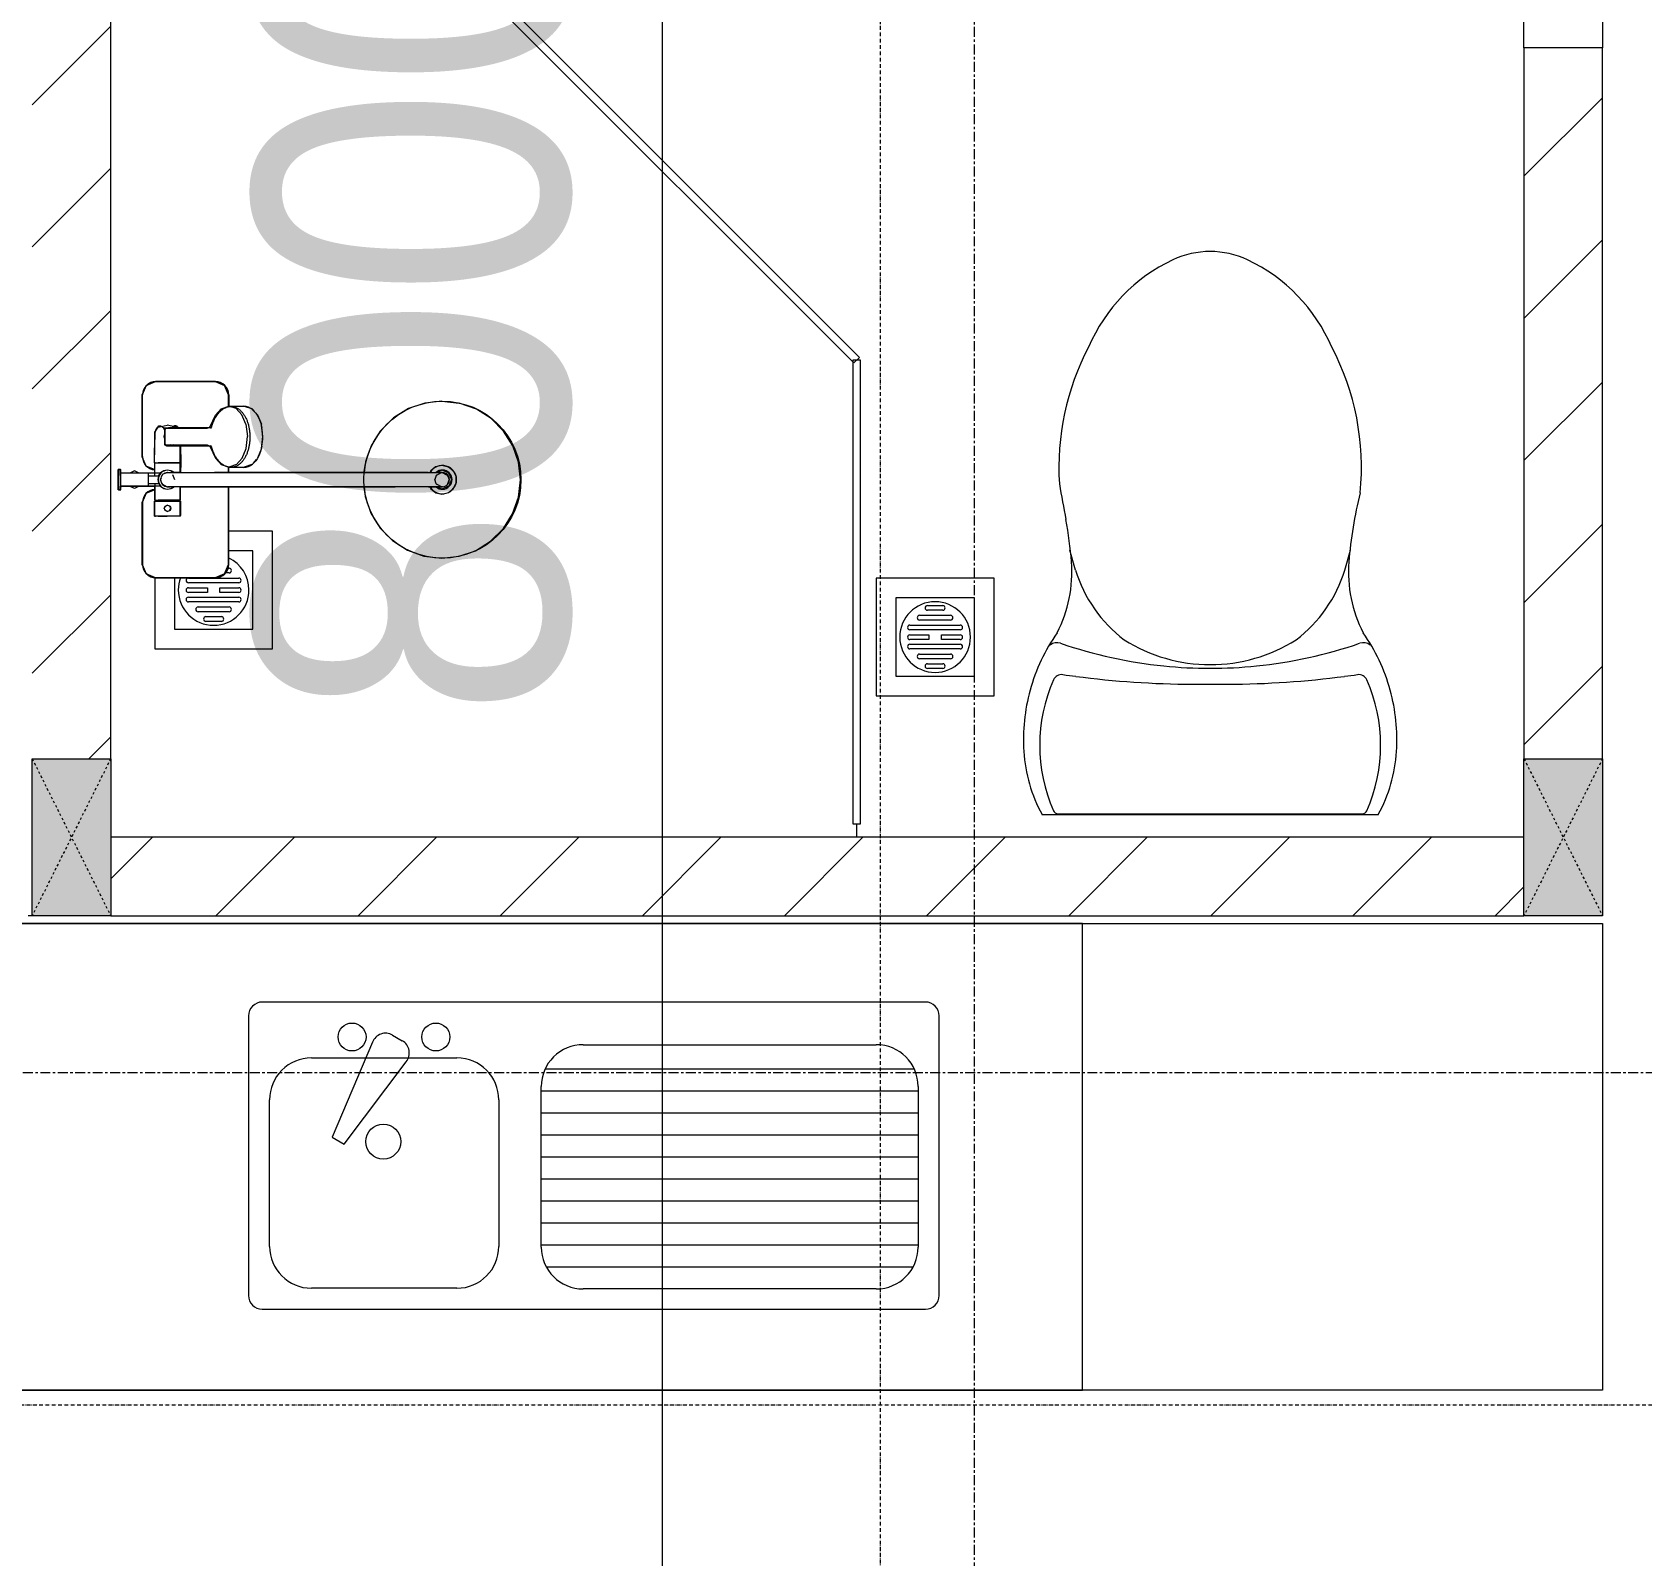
# Model space of a CAD drawing. Header units: millimetres. Extents: x 1591 to 239055, y -15958 to 83255.
# Drawn here: x 216732 to 218782, y 72422 to 74362 of the extents above; entities that cross this region are included whole.
import ezdxf

# ---------------------------------------------------------------- set-up
doc = ezdxf.new("R2010")
doc.units = ezdxf.units.MM
for name, pattern in [('Dash', [6, 3, -3]), ('Dash Dot 3_16_', [7.9375, 4.7625, -1.5875, 0, -1.5875]), ('Grid Line', [22.225, 12.7, -3.175, 3.175, -3.175])]:
    doc.linetypes.add(name, pattern=pattern)
for name, color, linetype, lineweight in [('0-1', 250, 'Continuous', 5), ('A-ANNO-DIMS', 211, 'Continuous', 9), ('A-ANNO-DIMS-160', 211, 'Continuous', 9), ('A-DETL-GENF-1', 9, 'Continuous', 9), ('A-DOOR-1', 254, 'Continuous', 9), ('A-DOOR-2', 9, 'Continuous', 9), ('A-FLOR-2', 9, 'Continuous', 9), ('A-GLAZ-CURT-1', 254, 'Continuous', 9), ('A-GLAZ-CURT-2', 9, 'Continuous', 9), ('A-WALL-1', 253, 'Continuous', 18), ('A-WALL-PATT-1', 10, 'Continuous', 9), ('G-ANNO-SYMB-1', 111, 'Dash Dot 3_16_', 18), ('I-FURN', 30, 'Continuous', 9), ('I-FURN-1', 254, 'Continuous', 9), ('M-EQPM-1', 254, 'Continuous', 9), ('P-SANR-FIXT', 6, 'Continuous', 9), ('P-SANR-FIXT-1', 254, 'Continuous', 9), ('S-COLS', 52, 'Continuous', 9), ('S-COLS-3', 254, 'Continuous', 9), ('S-COLS-4', 253, 'Continuous', 18), ('S-COLS-HDLN-1', 9, 'Dash', 9), ('S-GRID-1', 1, 'Grid Line', 9)]:
    doc.layers.add(name, color=color, linetype=linetype, lineweight=lineweight)
doc.styles.add('UTM Avo', font='UTM Avo.ttf', dxfattribs={"width": 0.9, "height": 400})
doc.dimstyles.new('1_Dim_chi_tiet_2_5', dxfattribs={"dimscale": 304.8, "dimtxt": 399.720379, "dimasz": 0.629921, "dimexe": 0.524934, "dimexo": 0.0625, "dimgap": 0.052493, "dimtad": 1, "dimdec": 0, "dimrnd": 5, "dimzin": 0, "dimdsep": 46, "dimtxsty": 'UTM Avo', "dimblk1": 'OBLIQUE', "dimblk2": 'OBLIQUE', "dimsah": 1, "dimcen": 0.09, "dimdle": 0.524934, "dimazin": 0, "dimtfac": 1, "dimtdec": 4, "dimtix": 1, "dimtmove": 0, "dimatfit": 3, "dimfxl": 1.049869, "dimfxlon": 1, "dimtvp": 1, "dimtolj": 1, "dimtzin": 0, "dimarcsym": 2})
pattern_1 = [(45, (0, 0), (-90.50967, 90.50967), [])]

# ---------------------------------------------------------------- blocks, each defined once
blk = doc.blocks.new('DOOR_CW_01 CANH MO-PANEL KINH - DIG_02-800x2200-CỬA NHÔM KÍNH-V25-TKCS_MB TẦNG 6-8')
at = {"layer": 'A-DETL-GENF-1'}
for p, q in [((-347, -182), (-347, -62)), ((-347, -62), (-307, -62)), ((-307, -62), (-307, -182)), ((-307, -182), (-347, -182)), ((-341, -196), (-341, -182)), ((-341, -182), (-313, -182)), ((-313, -182), (-313, -196)), ((-347, -196), (-341, -196)), ((-347, -638), (-347, -196)), ((-307, -196), (-313, -196)), ((-307, -196), (-307, -638)), ((-383.9, -611.2), (-377.3, -615.8)), ((-270.1, -611.2), (-276.7, -615.8)), ((-392, -637), (-392, -716.5)), ((-384, -699.5), (-384, -637)), ((-347, -638), (-341, -638)), ((-307, -652), (-347, -652)), ((-347, -652), (-347, -772)), ((-341, -652), (-341, -638)), ((-313, -652), (-341, -652)), ((-307, -638), (-313, -638)), ((-313, -638), (-313, -652)), ((-307, -772), (-307, -652)), ((-270, -699.5), (-270, -637)), ((-262, -637), (-262, -716.5)), ((-349, -692.2), (-349, -731.8)), ((-347, -692.2), (-349, -692.2)), ((-347, -692.2), (-347, -731.8)), ((-307, -692.2), (-307, -731.8)), ((-307, -692.2), (-305, -692.2)), ((-305, -692.2), (-305, -731.8)), ((-349, -703.5), (-380, -703.5)), ((-305, -703.5), (-274, -703.5)), ((-349, -720.5), (-388, -720.5)), ((-349, -731.8), (-347, -731.8)), ((-305, -731.8), (-307, -731.8)), ((-305, -720.5), (-266, -720.5)), ((-347, -772), (-307, -772))]:
    blk.add_line(p, q, dxfattribs=at)
blk.add_circle((-357, -60), 10, dxfattribs=at)
for centre, radius, start, end in [((-357, -60), 714, 268, 0), ((-347, -637), 45, 145, 180), ((-307, -637), 45, 360, 35), ((-347, -637), 37, 145, 180), ((-307, -637), 37, 0, 35), ((-388, -716.5), 4, 180, 270), ((-380, -699.5), 4, 180, 270), ((-274, -699.5), 4, 270, 0), ((-266, -716.5), 4, 270, 0)]:
    blk.add_arc(centre, radius, start, end, dxfattribs=at)
at = {"layer": 'A-DOOR-2'}
for p, q in [((-400, -50), (-400, 50)), ((-400, 50), (-350, 50)), ((-350, 50), (-350, 0)), ((350, 0), (350, 50)), ((350, 50), (400, 50)), ((400, 50), (400, -50)), ((-360, 0), (-360, -50)), ((-350, 0), (-360, 0)), ((360, 0), (350, 0)), ((360, -50), (360, 0)), ((-360, -50), (-400, -50)), ((-357, -50), (-332, -50)), ((400, -50), (360, -50))]:
    blk.add_line(p, q, dxfattribs=at)
blk = doc.blocks.new('TOILET - TOILET-348229-TKCS_MB TẦNG 6-8')
at = {"layer": 'P-SANR-FIXT-1'}
for p, q in [((214.2, -19.1), (-214.2, -19.1)), ((194, -19.9), (-194, -19.9)), ((-171.7, -330.3), (-178.6, -355.5)), ((171.7, -330.3), (178.6, -355.5))]:
    blk.add_line(p, q, dxfattribs=at)
for centre, radius, start, end in [((-46.1, -111.1), 191.6, 151.2809, 176.4513), ((-193.7, -26.4), 6.48, 92.3168, 156.2862), ((193.7, -26.4), 6.48, 23.7138, 87.6832), ((46.1, -111.1), 191.6, 3.5487, 28.7191), ((-9.8, -107.2), 207.3, 156.2862, 203.7138), ((9.8, -107.2), 207.3, 336.2862, 23.7138), ((1.9, -114.1), 239.7, 176.4513, 195.2961), ((-1.9, -114.1), 239.7, 344.7039, 3.5487), ((-4, -115.7), 233.6, 195.2961, 215.2147), ((4, -115.7), 233.6, 324.7853, 344.7039), ((-189.1, -185.5), 11.7, 205.4105, 277.5788), ((178.9, -2951.3), 2778.4, 97.2351, 97.5788), ((-14.3, -1400.4), 1215.6, 90.3974, 97.407), ((0, -3462.8), 3278, 89.6026, 90.3974), ((14.3, -1400.4), 1215.6, 82.593, 89.6026), ((-178.9, -2951.3), 2778.4, 82.4212, 82.7649), ((189.1, -185.5), 11.7, 262.4212, 334.5895), ((0.6, -792.1), 586.9, 95.8322, 108.9927), ((0, -416), 206.1, 90, 122.0732), ((0, -786.7), 581.5, 84.1678, 95.8322), ((0, -416), 206.1, 57.9268, 90), ((-0.6, -792.1), 586.9, 71.0073, 84.1678), ((-195, -224.1), 13.8, 230.6724, 288.9927), ((-0.4, -384), 179.5, 127.4036, 162.5964), ((0.4, -384), 179.5, 17.4036, 52.5964), ((195, -224.1), 13.8, 251.0073, 309.3276), ((-343.5, -327.4), 167.3, 355.4559, 27.38), ((343.5, -327.4), 167.3, 152.62, 184.5441), ((-719.2, -297.5), 544.3, 346.0536, 355.4559), ((719.2, -297.5), 544.3, 184.5441, 190.2879), ((-1948.3, -805.1), 2171.2, 9.681, 10.8949), ((137.1, -461.2), 329.8, 174.3487, 207.6878), ((-137.1, -461.2), 329.8, 332.3122, 3.6835), ((45.1, -528.6), 217.6, 203.2216, 244.7718), ((-45.1, -528.6), 217.6, 295.2282, 336.7784), ((0, -624.4), 111.7, 244.7718, 295.2282)]:
    blk.add_arc(centre, radius, start, end, dxfattribs=at)
blk = doc.blocks.new('HE BEP A1 - HE BEP A 2-901225-TKCS_MB TẦNG 6-8')
at = {"layer": 'I-FURN'}
for p, q in [((0, 0), (662.4, 0)), ((0, -594.4), (0, 0)), ((662.4, 0), (662.4, -594.4)), ((662.4, 0), (662.4, -594.4)), ((3700, 0), (662.4, 0)), ((844.9, -120.7), (844.9, -476.9)), ((1706.9, -103.2), (862.4, -103.2)), ((1724.4, -476.9), (1724.4, -120.7)), ((924.9, -128.9), (1298.3, -128.9)), ((1459, -129.9), (1644.4, -129.9)), ((877.9, -156.9), (1345.2, -156.9)), ((871.5, -386.8), (871.5, -182.3)), ((1351.6, -182.3), (1351.6, -386.8)), ((1405.6, -369.9), (1405.6, -183.2)), ((1697.8, -183.2), (1697.8, -369.9)), ((871.5, -184.9), (1351.6, -184.9)), ((871.5, -212.9), (1351.6, -212.9)), ((871.5, -240.9), (1351.6, -240.9)), ((871.5, -268.9), (1351.6, -268.9)), ((871.5, -296.9), (1351.6, -296.9)), ((871.5, -324.9), (1351.6, -324.9)), ((1602.7, -313.4), (1523.8, -418.4)), ((1566.6, -443.1), (1618.1, -322.3)), ((1618.1, -322.3), (1602.7, -313.4)), ((871.5, -352.9), (1351.6, -352.9)), ((871.5, -380.9), (1351.6, -380.9)), ((876.4, -408.9), (1346.8, -408.9)), ((1644.4, -423.2), (1459, -423.2)), ((1298.3, -440.1), (924.9, -440.1)), ((1541.1, -452.3), (1528.6, -445.1)), ((862.4, -494.4), (1706.9, -494.4)), ((662.4, -594.4), (0, -594.4)), ((662.4, -594.4), (3700, -594.4))]:
    blk.add_line(p, q, dxfattribs=at)
for centre, radius in [((1552.8, -316.6), 22.2), ((1485.9, -449.9), 17.8), ((1592.6, -449.9), 17.8)]:
    blk.add_circle(centre, radius, dxfattribs=at)
for centre, radius, start, end in [((862.4, -120.7), 17.5, 90, 180), ((1706.9, -120.7), 17.5, 0, 90), ((924.9, -182.3), 53.3, 90, 180), ((1298.3, -182.3), 53.3, 0, 90), ((1459, -183.2), 53.3, 90, 180), ((1644.4, -183.2), 53.3, 0, 90), ((924.9, -386.8), 53.3, 180, 270), ((1298.3, -386.8), 53.3, 270, 0), ((1459, -369.9), 53.3, 180, 270), ((1644.4, -369.9), 53.3, 270, 0), ((1537.5, -429.7), 17.8, 140.5382, 240.0479), ((1549.9, -436.9), 17.8, 240.0479, 339.4621), ((862.4, -476.9), 17.5, 180, 270), ((1706.9, -476.9), 17.5, 270, 0)]:
    blk.add_arc(centre, radius, start, end, dxfattribs=at)
at = {"layer": 'I-FURN-1'}
for p, q in [((0, 0), (3700, 0)), ((0, -594.4), (0, 0)), ((3700, -594.4), (0, -594.4))]:
    blk.add_line(p, q, dxfattribs=at)
blk = doc.blocks.new('93925000_0001 - 93925000_top_dwg_93925000_T-348115-TKCS_MB TẦNG 6-8')
at = {"layer": 'P-SANR-FIXT'}
for p, q in [((-29.3, -30.4), (-108, -30.4)), ((29.3, -30.4), (108, -30.4)), ((-125, -47.4), (-125, -123.4)), ((-46.3, -78.4), (-46.3, -46.7)), ((-27.2, -47.1), (-26.1, -47.1)), ((21.5, -45.9), (60.6, -46.7)), ((125, -47.4), (125, -123.4)), ((-27.2, -77.9), (-26.1, -77.9)), ((-9, -412.5), (-9, -62.5)), ((9, -62.5), (9, -412.5)), ((43, -78.7), (21.5, -79.2)), ((43, -64.7), (43, -117.7)), ((65.8, -117.7), (65.8, -64.7)), ((42.7, -117.9), (42.7, -117.9)), ((43.2, -117.6), (43.2, -117.5)), ((65.6, -117.5), (65.6, -117.6)), ((66.1, -117.9), (66.1, -117.9)), ((-108, -140.4), (-9, -140.4)), ((9, -140.4), (16.1, -140.4)), ((15.4, -159.1), (15.8, -143.3)), ((108, -140.4), (92.7, -140.4)), ((93, -143.3), (93.4, -159.1))]:
    blk.add_line(p, q, dxfattribs=at)
at = {"layer": 'P-SANR-FIXT', "flags": 128}
for points in [[(-45.8, -46.1), (-27.2, -46.1), (-27.2, -78.9), (-45.8, -78.9)], [(-26.1, -46), (-26.1, -78.9), (-9, -79)], [(21.5, -47.4), (21.5, -79.1), (9, -79)]]:
    blk.add_lwpolyline(points, dxfattribs=at)
at = {"layer": 'P-SANR-FIXT'}
for centre, radius in [((-36.5, -62.5), 3.95), ((0, -412.5), 100)]:
    blk.add_circle(centre, radius, dxfattribs=at)
for centre, radius, start, end in [((-108, -47.4), 17, 90, 180), ((-29.3, -47.4), 17, 4.7626, 90), ((29.3, -47.4), 17, 90, 175.2374), ((108, -47.4), 17, 360, 90), ((-45.8, -46.6), 0.5, 90, 180), ((0, -62.5), 12, 318.5904, 221.4096), ((0, -62.5), 9, 90, 180.0008), ((0, -62.5), 9, 360, 90), ((45.7, -61.8), 2.59, 155.1929, 175.7071), ((45.9, -61.8), 2.75, 130.8294, 155.1929), ((46.1, -62.1), 3.08, 110.5459, 130.8294), ((54.4, -334.8), 275.9, 88.2683, 91.7343), ((59.7, -57.1), 10.5, 38.6491, 85.492), ((-45.8, -78.4), 0.5, 180, 270), ((-11.1, -67.1), 76.9, 1.7693, 4.1075), ((65.2, -72.4), 3.46, 323.2522, 79.3541), ((50.6, -157.9), 40.5, 119.697, 121.1761), ((51, -158.7), 41.5, 117.0276, 119.7085), ((52.2, -161.1), 44.1, 113.3199, 117.0258), ((51.7, -159.9), 42.8, 109.7779, 113.2977), ((52.5, -162.2), 45.2, 106.1472, 109.7766), ((53.2, -164.5), 47.7, 103.9355, 106.1665), ((39.1, -108.2), 10.4, 284.3956, 285.5116), ((40.8, -114.2), 4.19, 285.5116, 289.9665), ((40.2, -112.5), 6, 289.9665, 292.7061), ((41.4, -115.3), 2.96, 292.7061, 296.5405), ((41.3, -115.1), 3.16, 296.9591, 300.8286), ((41.8, -115.8), 2.26, 300.8286, 305.287), ((42.1, -116.4), 1.64, 305.287, 309.9326), ((42.6, -116.9), 0.906, 309.9326, 315.24), ((66.5, -116.6), 1.39, 229.6335, 235.1234), ((66.3, -116.8), 1.08, 225.1702, 229.6335), ((67.3, -115.4), 2.79, 235.1234, 238.7439), ((67.2, -115.6), 2.6, 238.7439, 243.4573), ((67.8, -114.4), 3.89, 243.9189, 246.8313), ((68.1, -113.8), 4.52, 246.843, 250.4792), ((68.3, -113.2), 5.24, 250.478, 254.0406), ((68.5, -112.7), 5.75, 254.0357, 256.0561), ((55.4, -165.2), 48.4, 73.8659, 76.0481), ((56.2, -162.4), 45.5, 70.241, 73.86), ((57.4, -159.2), 42.1, 66.6693, 70.2637), ((56.5, -161.3), 44.3, 62.9815, 66.6728), ((58, -158.4), 41.1, 60.2783, 62.9855), ((57.7, -158.9), 41.7, 58.8444, 60.2824), ((-108, -123.4), 17, 180, 270), ((32.6, -143.6), 16.9, 172.414, 179.1297), ((33.7, -143.7), 17.9, 164.9525, 172.4168), ((35.2, -144.2), 19.5, 157.9614, 164.9563), ((37.1, -144.9), 21.6, 151.4775, 157.9654), ((39.3, -146.1), 24, 145.4892, 151.4815), ((41.5, -147.6), 26.8, 139.9517, 145.4927), ((43.6, -149.4), 29.5, 134.7867, 139.9744), ((46.2, -152), 33.2, 130.0223, 134.7808), ((47.7, -153.8), 35.5, 125.4414, 130.0144), ((49.9, -156.8), 39.2, 121.1773, 125.4365), ((59.2, -156.4), 38.7, 54.5377, 58.8482), ((60.9, -154), 35.8, 50.0034, 54.5405), ((62.8, -151.7), 32.8, 45.1921, 50.0042), ((65, -149.6), 29.8, 40.0487, 45.1896), ((87.6, -128.4), 1.5, 180, 187.5386), ((87.6, -128.4), 1.5, 258.6057, 270), ((67.2, -147.7), 26.8, 34.5125, 40.0422), ((69.4, -146.2), 24.2, 28.5363, 34.4919), ((73.8, -143.9), 19.2, 21.6374, 28.9183), ((71.2, -145), 22.1, 15.4436, 21.6374), ((76.8, -143.4), 16.2, 7.1859, 15.4436), ((73.9, -143.8), 19.1, 1.2699, 7.1859), ((108, -123.4), 17, 270, 360), ((32.7, -159), 17.3, 181.3198, 222.2619), ((76, -159), 17.4, 317.3098, 358.6393), ((54.2, -123), 60.6, 259.1395, 270.1494), ((54.2, -119.5), 64.1, 270.1494, 280.3637), ((0, -412.5), 18, 120.2491, 59.7509), ((0, -412.5), 12.2, 137.7946, 42.2054), ((0, -412.5), 9, 180, 0)]:
    blk.add_arc(centre, radius, start, end, dxfattribs=at)
for points, degree in [([(-12.9, 0), (-12.9, -1.5), (-12.9, -3)], 2), ([(12.9, 0), (0, 0), (-12.8, 0)], 2), ([(12.8, 0), (12.9, 0), (12.9, 0)], 2), ([(12.9, 0), (12.9, -1.5), (12.9, -3)], 2), ([(-12.9, -3), (0, -3), (12.8, -3)], 2), ([(-12.8, -3), (-12.9, -3), (-12.9, -3)], 2), ([(-8.5, -3.8), (-8.5, -20.9), (-8.5, -38)], 2), ([(8.5, -3.8), (8.5, -20.9), (8.5, -38)], 2), ([(-8.5, -38), (0, -38), (8.5, -38)], 2), ([(-5, -38), (-5, -44.8), (-5, -51.6)], 2), ([(5, -38), (5, -44.8), (5, -51.6)], 2), ([(-5, -46), (-15.5, -46), (-26.1, -46)], 2), ([(5, -46), (13.3, -46), (21.5, -46)], 2), ([(46.1, -59), (45.8, -59), (45.6, -59), (45.4, -59.1), (45.2, -59.1), (45, -59.2)], 5), ([(65.6, -61.6), (65.6, -60.8), (65.5, -60), (64.3, -59), (63.5, -59), (62.7, -59)], 5), ([(43.2, -61.6), (43.1, -62.2), (43.3, -62.8), (43, -63.5), (43, -64.1), (43, -64.7)], 5), ([(42.8, -182.5), (33, -180.6), (24.7, -176.4), (19.9, -170.7)], 3), ([(88.8, -170.8), (83.9, -176.5), (75.6, -180.7), (65.8, -182.5)], 3)]:
    blk.add_open_spline(points, degree=degree, dxfattribs=at)
for points, weights in [([(-9.3, -3), (-8.5, -3), (-8.5, -3.8)], [1, 0.707106775639, 1]), ([(9.3, -3), (8.5, -3), (8.5, -3.8)], [1, 0.707106765177, 1]), ([(21.5, -45.9), (21.5, -45.7), (21.5, -47.4)], [0.874147445041, 0.908470869121, 1]), ([(67.9, -74.4), (66.9, -75.7), (65.8, -76.4)], [1, 0.991614392871, 1]), ([(54.4, -167.3), (15.8, -167.3), (15.8, -143.6)], [1, 0.707106781187, 1]), ([(93, -143.6), (93, -167.3), (54.4, -167.3)], [1, 0.707106781187, 1])]:
    blk.add_rational_spline(points, weights, degree=2, dxfattribs=at)
blk.add_open_spline([(68, -50.6), (68.4, -51.1), (68.6, -51.7), (68.7, -53.5), (68.2, -54.7), (66.1, -57), (64.6, -58.1), (62.7, -59)], degree=3, knots=[0.3623591, 0.3623591, 0.3623591, 0.3623591, 0.4991435, 0.4991435, 0.7494159, 0.7494159, 0.9564651, 0.9564651, 0.9564651, 0.9564651], dxfattribs=at)
blk = doc.blocks.new('93925000_0001 - 93925000_top_dwg-348114-TKCS_MB TẦNG 6-8')
blk.add_blockref('93925000_0001 - 93925000_top_dwg_93925000_T-348115-TKCS_MB TẦNG 6-8', (0, 0))
blk = doc.blocks.new('93925000_0001 - 93925000_3D_low_dwg-348120-TKCS_MB TẦNG 6-8')
at = {"layer": 'P-SANR-FIXT'}
for p, q in [((-13, 0.4), (-12.1, 0.4)), ((-13, 0.4), (-11.6, 0.4)), ((-13, -2.4), (-13, 0.4)), ((-12.1, 0.4), (-9.1, 0.4)), ((-8, 0.4), (-11.6, 0.4)), ((-9.1, 0.4), (-5, 0.4)), ((-5, 0.4), (-8, 0.4)), ((-5, 0.4), (0, 0.4)), ((0, 0.4), (5.1, 0.4)), ((5.1, 0.4), (9, 0.4)), ((8.2, 0.4), (5.1, 0.4)), ((11.6, 0.4), (8.2, 0.4)), ((9, 0.4), (12, 0.4)), ((13, 0.4), (11.6, 0.4)), ((12, 0.4), (13, 0.4)), ((13, -2.4), (13, 0.4)), ((-13, -2.4), (-13, 0)), ((-12.1, -2.4), (-13, -2.4)), ((-13, -2.4), (-11.6, -2.4)), ((-12.1, -2.4), (-13, -2.4)), ((-13, -2.4), (-11.6, -2.4)), ((-9.1, -2.4), (-12.1, -2.4)), ((-9.1, -2.4), (-12.1, -2.4)), ((-11.6, -2.4), (-8.5, -2.4)), ((-11.6, -2.4), (-8.9, -2.4)), ((-11.1, -20.1), (-8.9, -14.6)), ((-8.9, -25.2), (-11.1, -20.1)), ((-5, -2.4), (-9.1, -2.4)), ((-8.9, -45.6), (-8.9, -2.4)), ((-6.1, -2.4), (-8.5, -2.4)), ((-8.5, -53.6), (-8.5, -2.4)), ((0, -2.4), (-5, -2.4)), ((5.1, -2.4), (0, -2.4)), ((5.1, -2.4), (9, -2.4)), ((6.1, -2.4), (8.5, -2.4)), ((11.6, -2.4), (8.5, -2.4)), ((8.5, -2.4), (8.5, -53.6)), ((8.9, -2.4), (8.9, -45.6)), ((11.6, -2.4), (8.9, -2.4)), ((11.1, -20.1), (8.9, -15)), ((8.9, -25.6), (11.1, -20.1)), ((9, -2.4), (12, -2.4)), ((9, -2.4), (12, -2.4)), ((13, -2.4), (11.6, -2.4)), ((13, -2.4), (11.6, -2.4)), ((12, -2.4), (13, -2.4)), ((12, -2.4), (13, -2.4)), ((13, -2.4), (13, 0)), ((-125, -47), (-120, -35)), ((-120, -35), (-125, -47)), ((-120, -35), (-108, -30)), ((-108, -30), (-120, -35)), ((-108, -30), (-29.2, -30)), ((-29.2, -30), (-108, -30)), ((-29.2, -30), (-17.2, -35)), ((-17.2, -35), (-29.2, -30)), ((-17.2, -35), (-12.8, -45.6)), ((-12.8, -45.6), (-17.2, -35)), ((17.2, -35), (12.8, -45.6)), ((12.8, -45.6), (17.2, -35)), ((17.2, -35), (29.2, -30)), ((17.2, -35), (29.2, -30)), ((29.2, -30), (108, -30)), ((108, -30), (29.2, -30)), ((108, -30), (120, -35)), ((120, -35), (108, -30)), ((120, -35), (125, -47)), ((125, -47), (120, -35)), ((-125, -123), (-125, -47)), ((-125, -47), (-125, -123)), ((-46.3, -45.7), (-27.2, -45.6)), ((-46.3, -46.9), (-46.3, -45.7)), ((-46.3, -45.7), (-46.3, -46.9)), ((-46.3, -50.5), (-46.3, -46.9)), ((-46.3, -50.5), (-46.3, -56.1)), ((-46.3, -56.1), (-46.3, -62.1)), ((-40.5, -62.1), (-39.4, -59.4)), ((-36.6, -58.1), (-39.4, -59.4)), ((-36.6, -58.1), (-33.6, -59.3)), ((-33.6, -59.3), (-32.5, -62.1)), ((-27.2, -46.8), (-27.2, -45.6)), ((-27.2, -46.8), (-27.2, -50.4)), ((-27.2, -56), (-27.2, -50.4)), ((-27.2, -62.1), (-27.2, -56)), ((-26.1, -46.8), (-26.1, -45.6)), ((-8.5, -45.6), (-26.1, -45.6)), ((-26.1, -46.8), (-26.1, -50.4)), ((-26.1, -56), (-26.1, -50.4)), ((-26.1, -62.1), (-26.1, -56)), ((-11.1, -57.5), (-12, -62.1)), ((-11.2, -57.7), (-12, -62.1)), ((-8.5, -53.6), (-11.2, -57.7)), ((-8.5, -53.6), (-11.2, -57.7)), ((-11.1, -57.5), (-11.2, -57.7)), ((-5.4, -54.9), (-9, -62.1)), ((-4.4, -50.9), (-8.5, -53.6)), ((-4.4, -50.9), (-8.5, -53.6)), ((0, -53.1), (-5.4, -54.9)), ((-4.6, -51), (-4.4, -50.9)), ((0, -50.1), (-4.4, -50.9)), ((4.4, -50.9), (0, -50.1)), ((2.5, -54.1), (0, -53.1)), ((4.4, -50.9), (4.6, -51)), ((4.4, -50.9), (8.5, -53.6)), ((4.4, -50.9), (8.5, -53.6)), ((9, -62.1), (6.4, -55.7)), ((9, -62.1), (7.9, -59.4)), ((21.5, -45.6), (8.5, -45.6)), ((11.1, -57.5), (8.5, -53.6)), ((11.2, -57.7), (8.5, -53.6)), ((11.2, -57.7), (8.5, -53.6)), ((11.1, -57.5), (11.2, -57.7)), ((12, -62.1), (11.2, -57.7)), ((12, -62.1), (11.2, -57.7)), ((21.5, -45.6), (60.6, -46.1)), ((21.5, -46.8), (21.5, -45.6)), ((21.5, -46.8), (21.5, -50.4)), ((21.5, -56), (21.5, -50.4)), ((21.5, -62.1), (21.5, -56)), ((44.3, -58.6), (44.2, -112.9)), ((65.4, -58.6), (44.3, -58.6)), ((52.7, -58.6), (54.8, -57.9)), ((54.8, -57.9), (56.9, -58.6)), ((60.6, -46.1), (66.7, -50.3)), ((65.4, -58.6), (65.4, -112.9)), ((66.3, -68.3), (65.5, -58.6)), ((66.7, -50.3), (69.5, -62.1)), ((125, -47), (125, -123)), ((125, -123), (125, -47)), ((-46.3, -68.1), (-46.3, -62.1)), ((-46.3, -73.7), (-46.3, -68.1)), ((-46.3, -77.3), (-46.3, -73.7)), ((-46.3, -78.5), (-46.3, -77.3)), ((-46.3, -78.5), (-46.3, -77.3)), ((-46.3, -78.5), (-27.2, -78.6)), ((-40.5, -62.1), (-39.3, -64.9)), ((-36.5, -66.1), (-39.3, -64.9)), ((-33.6, -64.8), (-36.5, -66.1)), ((-33.6, -64.8), (-32.5, -62.1)), ((-27.2, -68.2), (-27.2, -62.1)), ((-27.2, -73.8), (-27.2, -68.2)), ((-27.2, -77.4), (-27.2, -73.8)), ((-27.2, -78.6), (-27.2, -77.4)), ((-26.1, -68.2), (-26.1, -62.1)), ((-26.1, -73.8), (-26.1, -68.2)), ((-26.1, -77.4), (-26.1, -73.8)), ((-26.1, -78.6), (-26.1, -77.4)), ((-26.1, -78.6), (-9, -78.6)), ((-12, -62.1), (-11.2, -66.5)), ((-12, -62.1), (-11.2, -66.5)), ((-11.1, -66.7), (-11.2, -66.5)), ((-11.2, -66.5), (-9, -69.8)), ((-11.1, -66.7), (-9, -69.9)), ((-9, -62.1), (-9, -66.3)), ((-9, -79.5), (-9, -66.3)), ((-9, -79.5), (-9, -94.5)), ((6.4, -68.5), (0, -71.1)), ((9, -62.1), (9, -66.5)), ((9, -79.6), (9, -66.5)), ((9, -69.8), (11.2, -66.5)), ((9, -69.8), (11.2, -66.5)), ((9, -69.8), (11.1, -66.7)), ((9, -78.6), (21.5, -78.6)), ((9, -79.6), (9, -94.6)), ((11.1, -66.7), (12, -62.1)), ((11.1, -66.7), (11.2, -66.5)), ((11.2, -66.5), (12, -62.1)), ((21.5, -68.2), (21.5, -62.1)), ((21.5, -73.8), (21.5, -68.2)), ((21.5, -77.4), (21.5, -73.8)), ((21.5, -78.6), (21.5, -77.4)), ((21.5, -78.6), (44.3, -78.3)), ((43.3, -68.3), (43.8, -62.2)), ((43.3, -68.3), (44.3, -66.3)), ((44.3, -70.3), (43.3, -68.3)), ((66.3, -68.3), (65.4, -66.3)), ((65.4, -70.2), (66.3, -68.3)), ((66.7, -73.9), (69.5, -62.1)), ((-9, -94.5), (-9, -122.1)), ((9, -94.6), (9, -122.1)), ((-9, -122.1), (-9, -352.1)), ((9, -352.1), (9, -122.1)), ((42.7, -116.4), (27.2, -123.6)), ((44.2, -112.9), (42.7, -116.4)), ((65.4, -112.9), (67, -116.4)), ((67, -116.4), (82.2, -123.4)), ((-120, -135), (-125, -123)), ((-125, -123), (-120, -135)), ((-108, -140), (-120, -135)), ((-120, -135), (-108, -140)), ((-8.8, -140), (-108, -140)), ((-108, -140), (-8.8, -140)), ((16.1, -140), (8.8, -140)), ((8.8, -140), (16.1, -140)), ((16, -140.4), (19, -131.1)), ((16, -140.4), (16, -160.1)), ((19.3, -150.1), (16, -140.4)), ((27.2, -123.6), (19, -131.1)), ((82.2, -123.4), (90.4, -130.7)), ((90.4, -130.7), (93.7, -140.4)), ((90.7, -149.6), (93.7, -140.4)), ((108, -140), (93.6, -140)), ((93.6, -140), (108, -140)), ((93.7, -140.4), (93.7, -160.1)), ((108, -140), (120, -135)), ((108, -140), (120, -135)), ((125, -123), (120, -135)), ((120, -135), (125, -123)), ((16, -160.1), (18.8, -169)), ((19.3, -169.7), (16, -160.1)), ((27.5, -157.3), (19.3, -150.1)), ((27.5, -157.3), (39.8, -162.4)), ((39.8, -162.4), (54.8, -164.2)), ((70.6, -162.2), (54.8, -164.2)), ((70.6, -162.2), (82.5, -157.2)), ((90.7, -149.6), (82.5, -157.2)), ((93.7, -160.1), (90.7, -169.3)), ((25.5, -175.3), (21, -171.3)), ((39.8, -182), (27.5, -177)), ((39.6, -182), (54.8, -183.9)), ((39.8, -182), (54.8, -183.9)), ((54.8, -183.9), (70.6, -181.9)), ((54.8, -183.9), (69.3, -182.2)), ((82.5, -176.8), (70.6, -181.9)), ((82.2, -177), (79.6, -178.1)), ((90.7, -169.3), (82.5, -176.8)), ((90.6, -169.4), (88.2, -171.6)), ((-42.5, -321.4), (-61.8, -333.3)), ((-21.4, -314.2), (-42.5, -321.4)), ((-9, -312.8), (-21.4, -314.2)), ((22.5, -314.4), (9, -312.9)), ((43, -321.6), (22.5, -314.4)), ((61.9, -333.3), (43, -321.6)), ((-61.8, -333.3), (-77.7, -348.9)), ((78.8, -350.3), (61.9, -333.3)), ((-89.8, -367.9), (-97.3, -388.9)), ((-77.7, -348.9), (-89.8, -367.9)), ((-9, -374.4), (-9, -352.1)), ((9, -374.3), (9, -352.1)), ((90.5, -369.3), (78.8, -350.3)), ((-97.3, -388.9), (-100, -411.9)), ((-9, -394.7), (-9, -374.4)), ((9, -394.5), (9, -374.3)), ((97.6, -390.1), (90.5, -369.3)), ((-16.7, -404), (-18.5, -411.9)), ((-11.8, -397.7), (-16.7, -404)), ((-12, -411.9), (-9, -404.4)), ((-9, -396.3), (-11.8, -397.7)), ((-9, -394.7), (-9, -407.6)), ((-5.4, -404.7), (-9, -411.9)), ((-9, -407.6), (-9, -411.9)), ((-5.4, -404.7), (-6.3, -405.5)), ((-5.4, -404.7), (0, -402.9)), ((5.4, -404.7), (0, -402.9)), ((9, -411.9), (5.4, -404.7)), ((5.4, -404.7), (6.2, -405.4)), ((9, -394.5), (9, -407.4)), ((11.7, -397.6), (9, -396.3)), ((12, -411.9), (9, -404.9)), ((9, -411.9), (9, -407.4)), ((11.7, -397.6), (16.7, -403.7)), ((11.7, -397.6), (16.7, -403.7)), ((16.7, -403.7), (18.5, -411.9)), ((16.7, -403.7), (18.5, -411.9)), ((100, -411.9), (97.6, -390.1)), ((-100, -411.9), (-97.6, -433.8)), ((-18.5, -411.9), (-18.5, -411.9)), ((-18.5, -411.9), (-16.5, -420.1)), ((-16.5, -420.1), (-11.3, -426.5)), ((-8.3, -420.6), (-12, -411.9)), ((-11.3, -426.5), (-3.9, -430)), ((-9, -411.9), (-9, -411.9)), ((0, -423.9), (-8.3, -420.6)), ((-5.4, -419.1), (-6.2, -418.4)), ((0, -420.9), (-5.4, -419.1)), ((0, -420.9), (-5.4, -419.1)), ((-3.9, -430), (4.1, -429.9)), ((5.4, -419.1), (0, -420.9)), ((5.4, -419.1), (0, -420.9)), ((8.7, -420.2), (0, -423.9)), ((4.1, -429.9), (11.7, -426.2)), ((5.4, -419.1), (9, -411.6)), ((5.4, -419.1), (9, -411.9)), ((6.2, -418.4), (5.4, -419.1)), ((8.7, -420.2), (12, -411.9)), ((9, -411.6), (9, -411.9)), ((16.5, -420.1), (11.7, -426.2)), ((18.5, -411.9), (16.5, -420.1)), ((18.5, -411.9), (18.5, -411.9)), ((100, -411.9), (97.5, -433.9)), ((-97.6, -433.8), (-90.5, -454.4)), ((89.8, -455.8), (97.5, -433.9)), ((-90.5, -454.4), (-78.4, -473.9)), ((78, -474.5), (89.8, -455.8)), ((-78.4, -473.9), (-62.2, -490.2)), ((-62.2, -490.2), (-43.5, -501.9)), ((42.9, -502.2), (61.9, -490.4)), ((61.9, -490.4), (78, -474.5)), ((-43.5, -501.9), (-22.2, -509.4)), ((-22.2, -509.4), (-0.1, -511.9)), ((-0.1, -511.9), (22.1, -509.4)), ((22.1, -509.4), (42.9, -502.2))]:
    blk.add_line(p, q, dxfattribs=at)
blk = doc.blocks.new('93925000_0001 - FMM 93925000-348244-TKCS_MB TẦNG 6-8')
for name in ['93925000_0001 - 93925000_3D_low_dwg-348120-TKCS_MB TẦNG 6-8', '93925000_0001 - 93925000_top_dwg-348114-TKCS_MB TẦNG 6-8']:
    blk.add_blockref(name, (0, 0))
blk = doc.blocks.new('THU NUOC - THU NUOC-V77-TKCS_MB TẦNG 6-8')
at = {"layer": 'M-EQPM-1'}
for p, q in [((-66.3, 70.6), (-66.3, -79.4)), ((83.7, 70.6), (-66.3, 70.6)), ((83.7, -20.3), (83.7, 70.6)), ((58.7, 45.6), (-41.3, 45.6)), ((-41.3, 45.6), (-41.3, -54.4)), ((58.7, -19.9), (58.7, 45.6)), ((-11, 23.3), (28.5, 23.3)), ((-1.1, 35.6), (18.5, 35.6)), ((18.5, 29.6), (-1.1, 29.6)), ((-23.3, 10.8), (40.9, 10.8)), ((40.9, 4.8), (-23.3, 4.8)), ((28.5, 17.3), (-11, 17.3)), ((-23.3, -1.2), (0.7, -1.2)), ((0.7, -7.2), (-23.3, -7.2)), ((-23.3, -13.6), (40.9, -13.6)), ((40.9, -19.6), (-23.3, -19.6)), ((0.7, -1.2), (0.7, -7.2)), ((16.7, -1.2), (40.9, -1.2)), ((16.7, -7.2), (16.7, -1.2)), ((40.9, -7.2), (16.7, -7.2)), ((-11, -26.1), (-5.8, -26.1)), ((-8.2, -32.1), (-11, -32.1)), ((-41.3, -54.4), (-10.2, -54.4)), ((-66.3, -79.4), (-10.2, -79.4))]:
    blk.add_line(p, q, dxfattribs=at)
for centre, radius, start, end in [((8.7, -4.4), 45, 0, 180), ((8.7, -4.4), 45, 0, 180), ((-11, 20.3), 3, 90, 270), ((-1.1, 32.6), 3, 90, 270), ((18.5, 32.6), 3, 270, 90), ((28.5, 20.3), 3, 270, 90), ((-23.3, 7.8), 3, 90, 270), ((40.9, 7.8), 3, 270, 90), ((8.7, -4.4), 45, 180, 244.9175), ((8.7, -4.4), 45, 180, 244.9175), ((-23.3, -4.2), 3, 90, 270), ((-23.3, -16.6), 3, 90, 270), ((40.9, -4.2), 3, 270, 90), ((40.9, -16.6), 3, 270, 90), ((8.7, -4.4), 45, 339.7593, 360), ((8.7, -4.4), 45, 339.7593, 360), ((-11, -29.1), 3, 90, 270)]:
    blk.add_arc(centre, radius, start, end, dxfattribs=at)
blk = doc.blocks.new('THU NUOC - THU NUOC-461820-TKCS_MB TẦNG 6-8')
at = {"layer": 'M-EQPM-1'}
for p, q in [((-66.3, 70.6), (-66.3, -79.4)), ((83.7, 70.6), (-66.3, 70.6)), ((83.7, -79.4), (83.7, 70.6)), ((58.7, 45.6), (-41.3, 45.6)), ((-41.3, 45.6), (-41.3, -54.4)), ((58.7, -54.4), (58.7, 45.6)), ((-11, 23.3), (28.5, 23.3)), ((-1.1, 35.6), (18.5, 35.6)), ((18.5, 29.6), (-1.1, 29.6)), ((-23.3, 10.8), (40.9, 10.8)), ((40.9, 4.8), (-23.3, 4.8)), ((28.5, 17.3), (-11, 17.3)), ((-23.3, -1.2), (0.7, -1.2)), ((0.7, -7.2), (-23.3, -7.2)), ((-23.3, -13.6), (40.9, -13.6)), ((40.9, -19.6), (-23.3, -19.6)), ((0.7, -1.2), (0.7, -7.2)), ((16.7, -1.2), (40.9, -1.2)), ((16.7, -7.2), (16.7, -1.2)), ((40.9, -7.2), (16.7, -7.2)), ((-11, -26.1), (28.5, -26.1)), ((28.5, -32.1), (-11, -32.1)), ((-1.1, -38.5), (18.5, -38.5)), ((-41.3, -54.4), (58.7, -54.4)), ((18.5, -44.5), (-1.1, -44.5)), ((-66.3, -79.4), (83.7, -79.4))]:
    blk.add_line(p, q, dxfattribs=at)
for centre, radius, start, end in [((8.7, -4.4), 45, 0, 180), ((8.7, -4.4), 45, 0, 180), ((-11, 20.3), 3, 90, 270), ((-1.1, 32.6), 3, 90, 270), ((18.5, 32.6), 3, 270, 90), ((28.5, 20.3), 3, 270, 90), ((-23.3, 7.8), 3, 90, 270), ((40.9, 7.8), 3, 270, 90), ((8.7, -4.4), 45, 180, 360), ((8.7, -4.4), 45, 180, 360), ((-23.3, -4.2), 3, 90, 270), ((-23.3, -16.6), 3, 90, 270), ((40.9, -4.2), 3, 270, 90), ((40.9, -16.6), 3, 270, 90), ((-11, -29.1), 3, 90, 270), ((-1.1, -41.5), 3, 90, 270), ((18.5, -41.5), 3, 270, 90), ((28.5, -29.1), 3, 270, 90)]:
    blk.add_arc(centre, radius, start, end, dxfattribs=at)
blk = doc.blocks.new('System Panel - Glazed-901218-TKCS_MB TẦNG 6-8')
at = {"layer": 'A-GLAZ-CURT-2'}
for p, q in [((295.3, 5), (-295.3, 5)), ((-295.3, 5), (-295.3, -5)), ((295.3, -5), (295.3, 5)), ((-295.3, -5), (295.3, -5))]:
    blk.add_line(p, q, dxfattribs=at)
blk = doc.blocks.new('System Panel - Glazed-901219-TKCS_MB TẦNG 6-8')
at = {"layer": 'A-GLAZ-CURT-2'}
for p, q in [((316.6, 5), (-316.6, 5)), ((-316.6, 5), (-316.6, -5)), ((316.6, -5), (316.6, 5)), ((-316.6, -5), (316.6, -5))]:
    blk.add_line(p, q, dxfattribs=at)
blk = doc.blocks.new('G1_SOF - BO TRU - 100x200-746114-TKCS_MB TẦNG 6-8')
at = {"layer": 'S-COLS'}
blk.add_hatch(color=256, dxfattribs=at).paths.add_polyline_path([(50, -100), (50, 100), (-50, 100), (-50, -100)])
at = {"layer": 'S-COLS-4'}
for p, q in [((-50, 100), (50, 100)), ((-50, -100), (-50, 100)), ((50, 100), (50, -100)), ((50, -100), (-50, -100))]:
    blk.add_line(p, q, dxfattribs=at)
at = {"layer": 'S-COLS-HDLN-1'}
for p, q in [((50, -100), (-50, 100)), ((-50, -100), (50, 100))]:
    blk.add_line(p, q, dxfattribs=at)
blk = doc.blocks.new('NCV_TKTC_TANG 6 - 8_rvt-2-TKCS_MB TẦNG 6-8')
at = {"layer": 'A-WALL-PATT-1'}
h = blk.add_hatch(dxfattribs=at)
h.set_pattern_fill('FP_1', color=256, style=0, pattern_type=2)
h.set_pattern_definition(pattern_1)
h.paths.add_polyline_path([(122752.5, 73436.9), (122852.5, 73436.9), (122852.5, 74342.4), (122752.5, 74342.4), (122752.5, 73883.4)])
h.paths.add_polyline_path([(122852.5, 75142.4), (122852.5, 75442), (122752.5, 75442), (122752.5, 75142.4)])
h = blk.add_hatch(dxfattribs=at)
h.set_pattern_fill('FP_1', color=256, style=0, pattern_type=2)
h.set_pattern_definition(pattern_1)
h.paths.add_polyline_path([(120952.5, 73436.9), (120952.5, 75236.9), (120852.5, 75236.9), (120852.5, 73436.9)])
h = blk.add_hatch(dxfattribs=at)
h.set_pattern_fill('FP_1', color=256, style=0, pattern_type=2)
h.set_pattern_definition(pattern_1)
h.paths.add_polyline_path([(120952.5, 73236.9), (122752.5, 73236.9), (122752.5, 73336.9), (120952.5, 73336.9)])
at = {"layer": 'A-FLOR-2'}
for p, q in [((121902.5, 73353.9), (121902.5, 73336.9)), ((120852.5, 73236.9), (120847.5, 73236.9))]:
    blk.add_line(p, q, dxfattribs=at)
at = {"layer": 'A-WALL-1'}
for p, q in [((120952.5, 73436.9), (120952.5, 75236.9)), ((122852.5, 74342.4), (122752.5, 74342.4)), ((122752.5, 74342.4), (122752.5, 73436.9)), ((122852.5, 73436.9), (122852.5, 74342.4)), ((122752.5, 73336.9), (120952.5, 73336.9)), ((120952.5, 73236.9), (122752.5, 73236.9))]:
    blk.add_line(p, q, dxfattribs=at)
at = {"layer": 'A-DOOR-1', "rotation": 270.0000000000009}
blk.add_blockref('DOOR_CW_01 CANH MO-PANEL KINH - DIG_02-800x2200-CỬA NHÔM KÍNH-V25-TKCS_MB TẦNG 6-8', (122802.5, 74742.4), dxfattribs=at)
at = {"layer": 'A-GLAZ-CURT-1'}
for name, p, rotation in [('System Panel - Glazed-901219-TKCS_MB TẦNG 6-8', (121678.6, 74168.5), 135.0000000000011), ('System Panel - Glazed-901218-TKCS_MB TẦNG 6-8', (121902.5, 73649.3), 90.00000000000081)]:
    blk.add_blockref(name, p, dxfattribs=dict(at, rotation=rotation))
at = {"layer": 'I-FURN-1', "rotation": 180}
blk.add_blockref('HE BEP A1 - HE BEP A 2-901225-TKCS_MB TẦNG 6-8', (122852.5, 72632.6), dxfattribs=at)
at = {"layer": 'M-EQPM-1', "rotation": 180}
for name, p in [('THU NUOC - THU NUOC-V77-TKCS_MB TẦNG 6-8', (121092.3, 73647.5)), ('THU NUOC - THU NUOC-461820-TKCS_MB TẦNG 6-8', (122011.2, 73587.5))]:
    blk.add_blockref(name, p, dxfattribs=at)
at = {"layer": 'P-SANR-FIXT-1'}
for name, p, rotation in [('TOILET - TOILET-348229-TKCS_MB TẦNG 6-8', (122352.8, 73346.9), 180), ('93925000_0001 - FMM 93925000-348244-TKCS_MB TẦNG 6-8', (120962.5, 73792.4), 90.00000000000034)]:
    blk.add_blockref(name, p, dxfattribs=dict(at, rotation=rotation))
at = {"layer": 'S-COLS-3', "rotation": 180}
for p in [(120902.5, 73336.9), (122802.5, 73336.9)]:
    blk.add_blockref('G1_SOF - BO TRU - 100x200-746114-TKCS_MB TẦNG 6-8', p, dxfattribs=at)
blk = doc.blocks.new('DIMBLOCK140-TKCS_MB TẦNG 6-8')
at = {"layer": 'A-ANNO-DIMS-160'}
for p, q in [((217534.4, 78196.9), (217534.4, 69876.9)), ((217854.4, 78036.9), (217374.4, 78036.9)), ((217534.4, 78036.9), (217854.4, 78036.9)), ((217854.4, 70036.9), (217374.4, 70036.9)), ((217534.4, 70036.9), (217854.4, 70036.9))]:
    blk.add_line(p, q, dxfattribs=at)
at = {"layer": 'A-ANNO-DIMS-160', "lineweight": 25}
for p, q in [((217534.4, 78036.9), (217438.4, 78132.9)), ((217534.4, 78036.9), (217630.4, 77940.9)), ((217534.4, 70036.9), (217438.4, 70132.9)), ((217534.4, 70036.9), (217630.4, 69940.9))]:
    blk.add_line(p, q, dxfattribs=at)
at = {"layer": 'A-ANNO-DIMS-160', "color": 0, "insert": (217014.8, 73489.2), "char_height": 400, "width": 1314.636, "attachment_point": 1, "rotation": 90, "line_spacing_factor": 1.110334, "style": 'UTM Avo'}
blk.add_mtext('8000', dxfattribs=at)
blk = doc.blocks.new('_Oblique')
at = {"color": 0, "linetype": 'ByBlock', "lineweight": -2}
blk.add_line((-0.5, -0.5), (0.5, 0.5), dxfattribs=at)

msp = doc.modelspace()

# ---------------------------------------------------------------- linework, layer by layer
at = {"layer": 'G-ANNO-SYMB-1'}
for p, q in [((217812.3, 82873.6), (217812.3, 13592.5)), ((124647.5, 72614.1), (229692.1, 72614.1))]:
    msp.add_line(p, q, dxfattribs=at)
at = {"layer": 'S-GRID-1'}
for p, q in [((217932.3, 19149.4), (217932.3, 77012.5)), ((223800.6, 73036.9), (130306.5, 73036.9))]:
    msp.add_line(p, q, dxfattribs=at)

# ---------------------------------------------------------------- block references
at = {"layer": '0-1'}
msp.add_blockref('NCV_TKTC_TANG 6 - 8_rvt-2-TKCS_MB TẦNG 6-8', (95879.7, 0), dxfattribs=at)

# ---------------------------------------------------------------- dimensions: what is measured, and where the dimension line sits
at = {"layer": 'A-ANNO-DIMS'}
dim = msp.add_linear_dim(base=(217534.4, 70036.9), p1=(217854.4, 78036.9), p2=(217854.4, 70036.9), angle=90, dimstyle='1_Dim_chi_tiet_2_5', override={"dimpost": '<>', "dimfxl": 8000}, dxfattribs=at)
dim.commit()
dim.dimension.update_dxf_attribs({"geometry": 'DIMBLOCK140-TKCS_MB TẦNG 6-8', "text_midpoint": (217311.4, 74036.9)})

doc.saveas('drawing.dxf')
